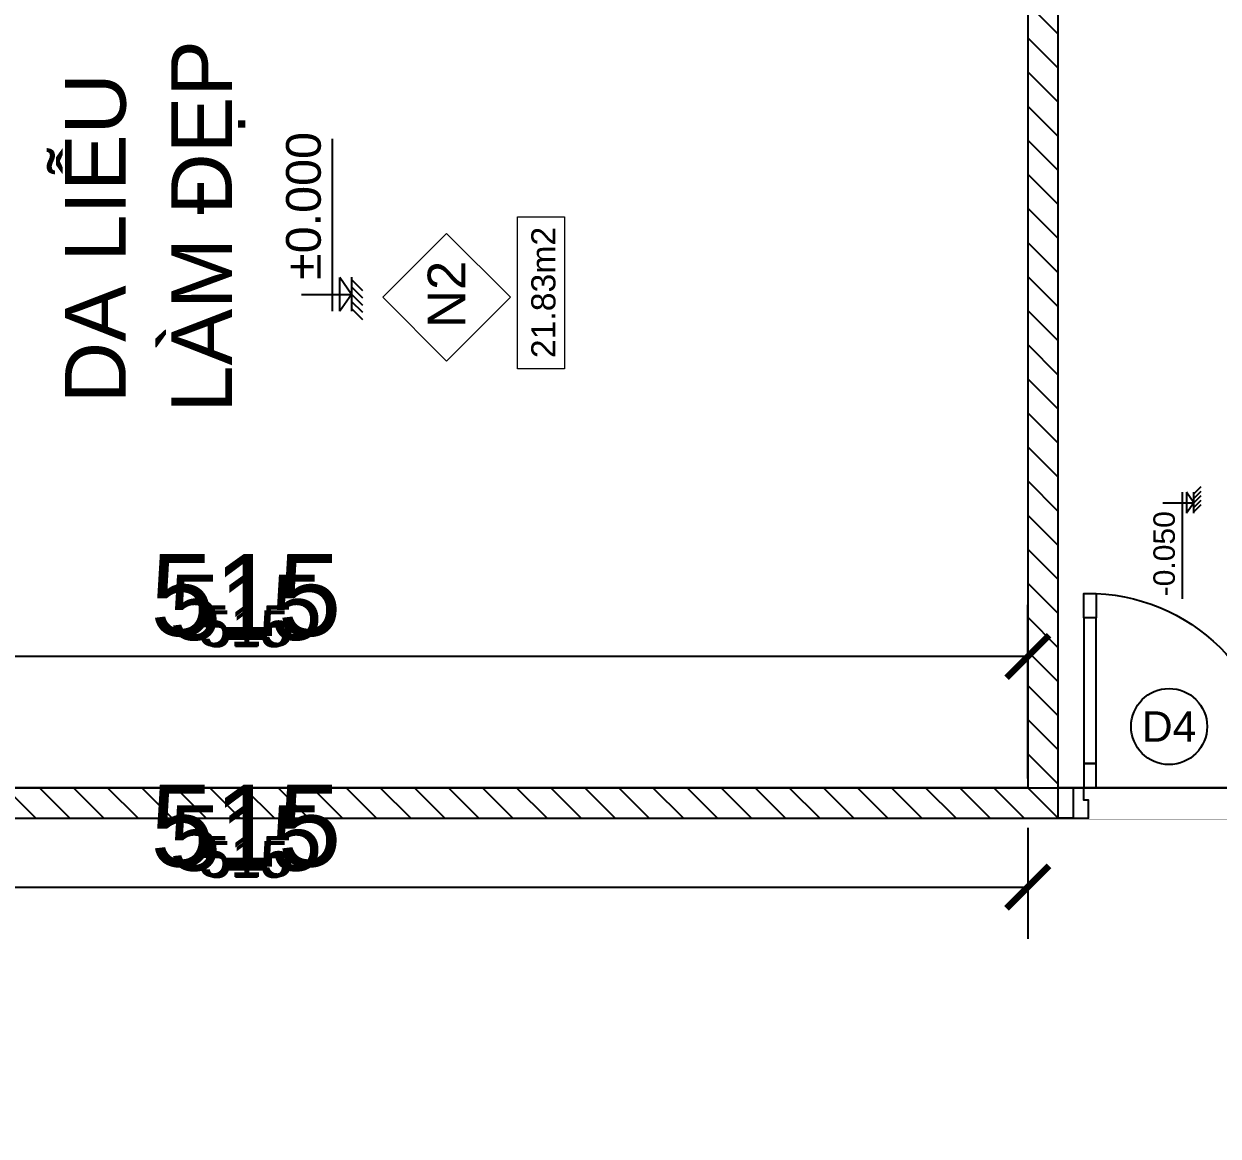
# Model space of a CAD drawing. Header units: millimetres. Extents: x -26398 to 135532, y -376633 to 43268.
# Drawn here: x 42344.4 to 42737.7, y -147484.8 to -147118.5 of the extents above; entities that cross this region are included whole.
import ezdxf
from ezdxf.enums import TextEntityAlignment as Align

# ---------------------------------------------------------------- set-up
doc = ezdxf.new("R2010")
doc.units = ezdxf.units.MM
for name, color, linetype in [('A-Door', 150, 'Continuous'), ('A5-KICHTHUOC', 251, 'Continuous'), ('cửa', 152, 'Continuous'), ('DIM', 7, 'Continuous'), ('DIM @ 10', 7, 'Continuous'), ('DIM @ 4.5', 7, 'Continuous'), ('DIM @ 5', 7, 'Continuous'), ('DIM @ 8', 7, 'Continuous'), ('NT', 1, 'Continuous'), ('TƯỜNG', 52, 'Continuous')]:
    doc.layers.add(name, color=color, linetype=linetype)
doc.layers.add('A6-GHICHU', color=147, linetype='Continuous', lineweight=20)
doc.styles.add('GHICHU35', font='', dxfattribs={"width": 0.9, "height": 350})
doc.styles.get("Standard").update_dxf_attribs({"font": 'arial.ttf'})
doc.styles.add('TUANH', font='')
doc.styles.get('GHICHU35').set_extended_font_data('VNI-Helve')
doc.styles.get('TUANH').set_extended_font_data('VNI-Helve-Condense', bold=True)
doc.dimstyles.new('SCALE dimmatbang', dxfattribs={"dimscale": 70, "dimtxt": 2.7, "dimasz": 1.4, "dimexe": 1.7, "dimexo": 0.7, "dimtad": 1, "dimtoh": 1, "dimdec": 1, "dimtxsty": 'Standard', "dimblk": 'ARCHTICK', "dimcen": 2.5, "dimclrd": 1, "dimclre": 256, "dimadec": 0, "dimazin": 0, "dimtfac": 1, "dimtdec": 1, "dimtmove": 0, "dimatfit": 3, "dimfxl": 1, "dimarcsym": 0})

# ---------------------------------------------------------------- blocks, each defined once
blk = doc.blocks.new('A$C7DB75F4D')
at = {"layer": 'A-Door'}
for points in [[(625, 740), (625, 660), (665, 660), (665, 740)], [(625, 180), (625, 660), (665, 660), (665, 180)], [(625, 100), (625, 180), (665, 180), (665, 100)], [(35, 100), (35, 60), (50, 60), (50, 50), (50, 0), (0, 0), (0, 100)], [(665, 100), (700, 100), (700, 0), (650, 0), (650, 50), (650, 60), (665, 60)]]:
    blk.add_lwpolyline(points, close=True, dxfattribs=at)
at = {"layer": 'NT', "color": 1}
blk.add_arc((650, 125), 615.5, 92.3278, 182.3278, dxfattribs=at)
blk = doc.blocks.new('CUA (D4)')
blk.add_wipeout([(111639.8, -24571.4), (111640.9, -25321.4), (111742.5, -25321.4), (111742.5, -24571.4)]).dxf.layer = 'TƯỜNG'
blk.add_lwpolyline([(111742.5, -24571.4), (111742.5, -24621.4), (111642.5, -24621.4), (111642.5, -24571.4)], close=True)
at = {"layer": 'cửa', "xscale": -1, "rotation": 270}
blk.add_blockref('A$C7DB75F4D', (111642.5, -25321.4), dxfattribs=at)
blk = doc.blocks.new('1-cote nen')
for p, q in [((-1.8, 267.2), (-1.8, 0)), ((-91.4, 101.9), (827.5, 101.9)), ((-1.8, 0), (-91.4, 62.9)), ((-91.4, 62.9), (87.7, 62.9)), ((89.6, 0), (-91.4, 0)), ((-1.8, 0), (87.7, 62.9)), ((-137.3, -60), (-77.3, 0)), ((-98.7, -60), (-38.7, 0)), ((-60, -60), (0, 0)), ((-21.3, -60), (38.7, 0)), ((17.3, -60), (77.3, 0))]:
    blk.add_line(p, q)
at = {"ltscale": 50, "style": 'GHICHU35', "width": 0.9}
blk.add_attdef('%%P0.000', (75.5, 163.9), '', height=187.5, dxfattribs=at)
blk = doc.blocks.new('_ArchTick')
at = {"color": 0, "linetype": 'ByBlock', "const_width": 0.15}
blk.add_lwpolyline([(-0.5, -0.5), (0.5, 0.5)], dxfattribs=at)
blk = doc.blocks.new('*D6148')
at = {"layer": 'DEFPOINTS', "color": 0, "transparency": 16777216}
for p in [(41775, -147370.16), (44630.87, -147370.16), (44630.87, -147370.16)]:
    blk.add_point(p, dxfattribs=at)
at = {"layer": 'DIM', "color": 1, "lineweight": -2, "transparency": 16777216}
for p, q in [((44630.87, -147370.16), (44630.87, -147357.56)), ((44630.87, -147357.56), (44641.61, -147357.56)), ((44630.87, -147370.16), (44630.87, -147376.46))]:
    blk.add_line(p, q, dxfattribs=at)
at = {"layer": 'DIM', "lineweight": -2, "transparency": 16777216}
for p in [(41778.15, -147370.16), (44634.02, -147370.16)]:
    blk.add_line(p, (44638.52, -147370.16), dxfattribs=at)
at = {"layer": 'DIM', "color": 1, "lineweight": -2, "transparency": 16777216, "xscale": 6.3, "yscale": 6.3, "zscale": 6.3}
for rotation in [90, 270]:
    blk.add_blockref('_ArchTick', (44630.87, -147370.16), dxfattribs=dict(at, rotation=rotation))
at = {"layer": 'DIM', "color": 0, "transparency": 16777216, "insert": (44637.64, -147348.55), "char_height": 12.15, "attachment_point": 5}
blk.add_mtext('0', dxfattribs=at)
blk = doc.blocks.new('*D6149')
at = {"layer": 'DEFPOINTS', "color": 0, "transparency": 16777216}
for p in [(41775, -147370.16), (44630.87, -147370.16), (44630.87, -147370.16)]:
    blk.add_point(p, dxfattribs=at)
at = {"layer": 'DIM', "color": 1, "lineweight": -2, "transparency": 16777216}
for p, q in [((44630.87, -147370.16), (44630.87, -147342.16)), ((44630.87, -147342.16), (44654.73, -147342.16)), ((44630.87, -147370.16), (44630.87, -147384.16))]:
    blk.add_line(p, q, dxfattribs=at)
at = {"layer": 'DIM', "lineweight": -2, "transparency": 16777216}
for p in [(41782, -147370.16), (44637.87, -147370.16)]:
    blk.add_line(p, (44647.87, -147370.16), dxfattribs=at)
at = {"layer": 'DIM', "color": 1, "lineweight": -2, "transparency": 16777216, "xscale": 14, "yscale": 14, "zscale": 14}
for rotation in [90, 270]:
    blk.add_blockref('_ArchTick', (44630.87, -147370.16), dxfattribs=dict(at, rotation=rotation))
at = {"layer": 'DIM', "color": 0, "transparency": 16777216, "insert": (44645.92, -147322.13), "char_height": 27, "attachment_point": 5}
blk.add_mtext('0', dxfattribs=at)
blk = doc.blocks.new('*D6150')
at = {"layer": 'DEFPOINTS', "color": 0, "transparency": 16777216}
for p in [(41775, -147370.16), (44630.87, -147370.16), (44630.87, -147370.16)]:
    blk.add_point(p, dxfattribs=at)
at = {"layer": 'DIM', "color": 1, "lineweight": -2, "transparency": 16777216}
for p, q in [((44630.87, -147370.16), (44630.87, -147347.76)), ((44630.87, -147347.76), (44649.96, -147347.76)), ((44630.87, -147370.16), (44630.87, -147381.36))]:
    blk.add_line(p, q, dxfattribs=at)
at = {"layer": 'DIM', "lineweight": -2, "transparency": 16777216}
for p in [(41780.6, -147370.16), (44636.47, -147370.16)]:
    blk.add_line(p, (44644.47, -147370.16), dxfattribs=at)
at = {"layer": 'DIM', "color": 1, "lineweight": -2, "transparency": 16777216, "xscale": 11.2, "yscale": 11.2, "zscale": 11.2}
for rotation in [90, 270]:
    blk.add_blockref('_ArchTick', (44630.87, -147370.16), dxfattribs=dict(at, rotation=rotation))
at = {"layer": 'DIM', "color": 0, "transparency": 16777216, "insert": (44642.91, -147331.73), "char_height": 21.6, "attachment_point": 5}
blk.add_mtext('0', dxfattribs=at)
blk = doc.blocks.new('*D6151')
at = {"layer": 'DEFPOINTS', "color": 0, "transparency": 16777216}
for p in [(41775, -147370.16), (44630.87, -147370.16), (44630.87, -147370.16)]:
    blk.add_point(p, dxfattribs=at)
at = {"layer": 'DIM', "color": 1, "lineweight": -2, "transparency": 16777216}
for p, q in [((44630.87, -147370.16), (44630.87, -147356.16)), ((44630.87, -147356.16), (44642.8, -147356.16)), ((44630.87, -147370.16), (44630.87, -147377.16))]:
    blk.add_line(p, q, dxfattribs=at)
at = {"layer": 'DIM', "lineweight": -2, "transparency": 16777216}
for p in [(41778.5, -147370.16), (44634.37, -147370.16)]:
    blk.add_line(p, (44639.37, -147370.16), dxfattribs=at)
at = {"layer": 'DIM', "color": 1, "lineweight": -2, "transparency": 16777216, "xscale": 7, "yscale": 7, "zscale": 7}
for rotation in [90, 270]:
    blk.add_blockref('_ArchTick', (44630.87, -147370.16), dxfattribs=dict(at, rotation=rotation))
at = {"layer": 'DIM', "color": 0, "transparency": 16777216, "insert": (44638.4, -147346.14), "char_height": 13.5, "attachment_point": 5}
blk.add_mtext('0', dxfattribs=at)
blk = doc.blocks.new('*D6283')
at = {"layer": 'DEFPOINTS', "color": 0, "transparency": 16777216}
for p in [(42160, -147370.16), (42675, -147380.16), (42675, -147402.82)]:
    blk.add_point(p, dxfattribs=at)
at = {"layer": 'DIM', "lineweight": -2, "transparency": 16777216}
for p, q in [((42160, -147373.31), (42160, -147410.47)), ((42675, -147383.31), (42675, -147410.47))]:
    blk.add_line(p, q, dxfattribs=at)
at = {"layer": 'DIM', "color": 1, "lineweight": -2, "transparency": 16777216}
blk.add_line((42160, -147402.82), (42675, -147402.82), dxfattribs=at)
at = {"layer": 'DIM', "color": 1, "lineweight": -2, "transparency": 16777216, "xscale": 6.3, "yscale": 6.3, "zscale": 6.3, "rotation": 180}
blk.add_blockref('_ArchTick', (42160, -147402.82), dxfattribs=at)
at = {"layer": 'DIM', "color": 1, "lineweight": -2, "transparency": 16777216, "xscale": 6.3, "yscale": 6.3, "zscale": 6.3}
blk.add_blockref('_ArchTick', (42675, -147402.82), dxfattribs=at)
at = {"layer": 'DIM', "color": 0, "transparency": 16777216, "insert": (42417.5, -147393.81), "char_height": 12.15, "attachment_point": 5}
blk.add_mtext('515', dxfattribs=at)
blk = doc.blocks.new('*D6284')
at = {"layer": 'DEFPOINTS', "color": 0, "transparency": 16777216}
for p in [(42160, -147370.16), (42675, -147380.16), (42675, -147402.82)]:
    blk.add_point(p, dxfattribs=at)
at = {"layer": 'DIM', "lineweight": -2, "transparency": 16777216}
for p, q in [((42160, -147377.16), (42160, -147419.82)), ((42675, -147387.16), (42675, -147419.82))]:
    blk.add_line(p, q, dxfattribs=at)
at = {"layer": 'DIM', "color": 1, "lineweight": -2, "transparency": 16777216}
blk.add_line((42160, -147402.82), (42675, -147402.82), dxfattribs=at)
at = {"layer": 'DIM', "color": 1, "lineweight": -2, "transparency": 16777216, "xscale": 14, "yscale": 14, "zscale": 14, "rotation": 180}
blk.add_blockref('_ArchTick', (42160, -147402.82), dxfattribs=at)
at = {"layer": 'DIM', "color": 1, "lineweight": -2, "transparency": 16777216, "xscale": 14, "yscale": 14, "zscale": 14}
blk.add_blockref('_ArchTick', (42675, -147402.82), dxfattribs=at)
at = {"layer": 'DIM', "color": 0, "transparency": 16777216, "insert": (42417.5, -147382.79), "char_height": 27, "attachment_point": 5}
blk.add_mtext('515', dxfattribs=at)
blk = doc.blocks.new('*D6285')
at = {"layer": 'DEFPOINTS', "color": 0, "transparency": 16777216}
for p in [(42160, -147370.16), (42675, -147380.16), (42675, -147402.82)]:
    blk.add_point(p, dxfattribs=at)
at = {"layer": 'DIM', "lineweight": -2, "transparency": 16777216}
for p, q in [((42160, -147375.76), (42160, -147416.42)), ((42675, -147385.76), (42675, -147416.42))]:
    blk.add_line(p, q, dxfattribs=at)
at = {"layer": 'DIM', "color": 1, "lineweight": -2, "transparency": 16777216}
blk.add_line((42160, -147402.82), (42675, -147402.82), dxfattribs=at)
at = {"layer": 'DIM', "color": 1, "lineweight": -2, "transparency": 16777216, "xscale": 11.2, "yscale": 11.2, "zscale": 11.2, "rotation": 180}
blk.add_blockref('_ArchTick', (42160, -147402.82), dxfattribs=at)
at = {"layer": 'DIM', "color": 1, "lineweight": -2, "transparency": 16777216, "xscale": 11.2, "yscale": 11.2, "zscale": 11.2}
blk.add_blockref('_ArchTick', (42675, -147402.82), dxfattribs=at)
at = {"layer": 'DIM', "color": 0, "transparency": 16777216, "insert": (42417.5, -147386.8), "char_height": 21.6, "attachment_point": 5}
blk.add_mtext('515', dxfattribs=at)
blk = doc.blocks.new('*D6286')
at = {"layer": 'DEFPOINTS', "color": 0, "transparency": 16777216}
for p in [(42160, -147370.16), (42675, -147380.16), (42675, -147402.82)]:
    blk.add_point(p, dxfattribs=at)
at = {"layer": 'DIM', "lineweight": -2, "transparency": 16777216}
for p, q in [((42160, -147373.66), (42160, -147411.32)), ((42675, -147383.66), (42675, -147411.32))]:
    blk.add_line(p, q, dxfattribs=at)
at = {"layer": 'DIM', "color": 1, "lineweight": -2, "transparency": 16777216}
blk.add_line((42160, -147402.82), (42675, -147402.82), dxfattribs=at)
at = {"layer": 'DIM', "color": 1, "lineweight": -2, "transparency": 16777216, "xscale": 7, "yscale": 7, "zscale": 7, "rotation": 180}
blk.add_blockref('_ArchTick', (42160, -147402.82), dxfattribs=at)
at = {"layer": 'DIM', "color": 1, "lineweight": -2, "transparency": 16777216, "xscale": 7, "yscale": 7, "zscale": 7}
blk.add_blockref('_ArchTick', (42675, -147402.82), dxfattribs=at)
at = {"layer": 'DIM', "color": 0, "transparency": 16777216, "insert": (42417.5, -147392.81), "char_height": 13.5, "attachment_point": 5}
blk.add_mtext('515', dxfattribs=at)
blk = doc.blocks.new('*D6333')
at = {"layer": 'DEFPOINTS', "color": 0, "transparency": 16777216}
for p in [(42160, -147326.88), (42160, -147370.16), (42675, -147370.16)]:
    blk.add_point(p, dxfattribs=at)
at = {"layer": 'DIM', "lineweight": -2, "transparency": 16777216}
for p, q in [((42160, -147367.01), (42160, -147319.23)), ((42675, -147367.01), (42675, -147319.23))]:
    blk.add_line(p, q, dxfattribs=at)
at = {"layer": 'DIM', "color": 1, "lineweight": -2, "transparency": 16777216}
blk.add_line((42675, -147326.88), (42160, -147326.88), dxfattribs=at)
at = {"layer": 'DIM', "color": 1, "lineweight": -2, "transparency": 16777216, "xscale": 6.3, "yscale": 6.3, "zscale": 6.3, "rotation": 180}
blk.add_blockref('_ArchTick', (42160, -147326.88), dxfattribs=at)
at = {"layer": 'DIM', "color": 1, "lineweight": -2, "transparency": 16777216, "xscale": 6.3, "yscale": 6.3, "zscale": 6.3}
blk.add_blockref('_ArchTick', (42675, -147326.88), dxfattribs=at)
at = {"layer": 'DIM', "color": 0, "transparency": 16777216, "insert": (42417.5, -147317.86), "char_height": 12.15, "attachment_point": 5}
blk.add_mtext('515', dxfattribs=at)
blk = doc.blocks.new('*D6334')
at = {"layer": 'DEFPOINTS', "color": 0, "transparency": 16777216}
for p in [(42160, -147326.88), (42160, -147370.16), (42675, -147370.16)]:
    blk.add_point(p, dxfattribs=at)
at = {"layer": 'DIM', "lineweight": -2, "transparency": 16777216}
for p, q in [((42160, -147363.16), (42160, -147309.88)), ((42675, -147363.16), (42675, -147309.88))]:
    blk.add_line(p, q, dxfattribs=at)
at = {"layer": 'DIM', "color": 1, "lineweight": -2, "transparency": 16777216}
blk.add_line((42675, -147326.88), (42160, -147326.88), dxfattribs=at)
at = {"layer": 'DIM', "color": 1, "lineweight": -2, "transparency": 16777216, "xscale": 14, "yscale": 14, "zscale": 14, "rotation": 180}
blk.add_blockref('_ArchTick', (42160, -147326.88), dxfattribs=at)
at = {"layer": 'DIM', "color": 1, "lineweight": -2, "transparency": 16777216, "xscale": 14, "yscale": 14, "zscale": 14}
blk.add_blockref('_ArchTick', (42675, -147326.88), dxfattribs=at)
at = {"layer": 'DIM', "color": 0, "transparency": 16777216, "insert": (42417.5, -147306.84), "char_height": 27, "attachment_point": 5}
blk.add_mtext('515', dxfattribs=at)
blk = doc.blocks.new('*D6335')
at = {"layer": 'DEFPOINTS', "color": 0, "transparency": 16777216}
for p in [(42160, -147326.88), (42160, -147370.16), (42675, -147370.16)]:
    blk.add_point(p, dxfattribs=at)
at = {"layer": 'DIM', "lineweight": -2, "transparency": 16777216}
for p, q in [((42160, -147364.56), (42160, -147313.28)), ((42675, -147364.56), (42675, -147313.28))]:
    blk.add_line(p, q, dxfattribs=at)
at = {"layer": 'DIM', "color": 1, "lineweight": -2, "transparency": 16777216}
blk.add_line((42675, -147326.88), (42160, -147326.88), dxfattribs=at)
at = {"layer": 'DIM', "color": 1, "lineweight": -2, "transparency": 16777216, "xscale": 11.2, "yscale": 11.2, "zscale": 11.2, "rotation": 180}
blk.add_blockref('_ArchTick', (42160, -147326.88), dxfattribs=at)
at = {"layer": 'DIM', "color": 1, "lineweight": -2, "transparency": 16777216, "xscale": 11.2, "yscale": 11.2, "zscale": 11.2}
blk.add_blockref('_ArchTick', (42675, -147326.88), dxfattribs=at)
at = {"layer": 'DIM', "color": 0, "transparency": 16777216, "insert": (42417.5, -147310.85), "char_height": 21.6, "attachment_point": 5}
blk.add_mtext('515', dxfattribs=at)
blk = doc.blocks.new('*D6336')
at = {"layer": 'DEFPOINTS', "color": 0, "transparency": 16777216}
for p in [(42160, -147326.88), (42160, -147370.16), (42675, -147370.16)]:
    blk.add_point(p, dxfattribs=at)
at = {"layer": 'DIM', "lineweight": -2, "transparency": 16777216}
for p, q in [((42160, -147366.66), (42160, -147318.38)), ((42675, -147366.66), (42675, -147318.38))]:
    blk.add_line(p, q, dxfattribs=at)
at = {"layer": 'DIM', "color": 1, "lineweight": -2, "transparency": 16777216}
blk.add_line((42675, -147326.88), (42160, -147326.88), dxfattribs=at)
at = {"layer": 'DIM', "color": 1, "lineweight": -2, "transparency": 16777216, "xscale": 7, "yscale": 7, "zscale": 7, "rotation": 180}
blk.add_blockref('_ArchTick', (42160, -147326.88), dxfattribs=at)
at = {"layer": 'DIM', "color": 1, "lineweight": -2, "transparency": 16777216, "xscale": 7, "yscale": 7, "zscale": 7}
blk.add_blockref('_ArchTick', (42675, -147326.88), dxfattribs=at)
at = {"layer": 'DIM', "color": 0, "transparency": 16777216, "insert": (42417.5, -147316.86), "char_height": 13.5, "attachment_point": 5}
blk.add_mtext('515', dxfattribs=at)
blk = doc.blocks.new('*U8931')
at = {"layer": 'DIM @ 10'}
dim = blk.add_linear_dim(base=(44630.8697686, -147370.16113934), p1=(44630.8697686, -147370.16113934), p2=(41775.00370434, -147370.16113934), angle=90, dimstyle='SCALE dimmatbang', override={"dimscale": 10, "dimtix": 0, "dimtofl": 1, "dimtmove": 0, "dimatfit": 3}, dxfattribs=at)
dim.commit()
dim.dimension.update_dxf_attribs({"geometry": '*D6149', "text_midpoint": (44645.92331567, -147322.12566867)})
at = {"layer": 'DIM @ 4.5'}
dim = blk.add_linear_dim(base=(44630.8697686, -147370.16113934), p1=(44630.8697686, -147370.16113934), p2=(41775.00370434, -147370.16113934), angle=90, dimstyle='SCALE dimmatbang', override={"dimscale": 4.5, "dimtix": 0, "dimtofl": 1, "dimtmove": 0, "dimatfit": 3}, dxfattribs=at)
dim.commit()
dim.dimension.update_dxf_attribs({"geometry": '*D6148', "text_midpoint": (44637.64386478, -147348.54517754)})
at = {"layer": 'DIM @ 5'}
dim = blk.add_linear_dim(base=(44630.8697686, -147370.16113934), p1=(44630.8697686, -147370.16113934), p2=(41775.00370434, -147370.16113934), angle=90, dimstyle='SCALE dimmatbang', override={"dimscale": 5, "dimtix": 0, "dimtofl": 1, "dimtmove": 0, "dimatfit": 3}, dxfattribs=at)
dim.commit()
dim.dimension.update_dxf_attribs({"geometry": '*D6151', "text_midpoint": (44638.39654213, -147346.14340401)})
at = {"layer": 'DIM @ 8'}
dim = blk.add_linear_dim(base=(44630.8697686, -147370.16113934), p1=(44630.8697686, -147370.16113934), p2=(41775.00370434, -147370.16113934), angle=90, dimstyle='SCALE dimmatbang', override={"dimscale": 8, "dimtix": 0, "dimtofl": 1, "dimtmove": 0, "dimatfit": 3}, dxfattribs=at)
dim.commit()
dim.dimension.update_dxf_attribs({"geometry": '*D6150', "text_midpoint": (44642.91260625, -147331.7327628)})
blk = doc.blocks.new('*U8958')
at = {"layer": 'DIM @ 10'}
dim = blk.add_linear_dim(base=(42675, -147402.82), p1=(42160, -147370.16), p2=(42675, -147380.16), angle=180, dimstyle='SCALE dimmatbang', override={"dimscale": 10, "dimtix": 0, "dimtofl": 1, "dimtmove": 0, "dimatfit": 3}, dxfattribs=at)
dim.commit()
dim.dimension.update_dxf_attribs({"geometry": '*D6284', "text_midpoint": (42417.5, -147402.82), "dimtype": 128})
at = {"layer": 'DIM @ 4.5'}
dim = blk.add_linear_dim(base=(42675, -147402.82), p1=(42160, -147370.16), p2=(42675, -147380.16), angle=180, dimstyle='SCALE dimmatbang', override={"dimscale": 4.5, "dimtix": 0, "dimtofl": 1, "dimtmove": 0, "dimatfit": 3}, dxfattribs=at)
dim.commit()
dim.dimension.update_dxf_attribs({"geometry": '*D6283', "text_midpoint": (42417.5, -147402.82), "dimtype": 128})
at = {"layer": 'DIM @ 5'}
dim = blk.add_linear_dim(base=(42675, -147402.82), p1=(42160, -147370.16), p2=(42675, -147380.16), angle=180, dimstyle='SCALE dimmatbang', override={"dimscale": 5, "dimtix": 0, "dimtofl": 1, "dimtmove": 0, "dimatfit": 3}, dxfattribs=at)
dim.commit()
dim.dimension.update_dxf_attribs({"geometry": '*D6286', "text_midpoint": (42417.5, -147402.82), "dimtype": 128})
at = {"layer": 'DIM @ 8'}
dim = blk.add_linear_dim(base=(42675, -147402.82), p1=(42160, -147370.16), p2=(42675, -147380.16), angle=180, dimstyle='SCALE dimmatbang', override={"dimscale": 8, "dimtix": 0, "dimtofl": 1, "dimtmove": 0, "dimatfit": 3}, dxfattribs=at)
dim.commit()
dim.dimension.update_dxf_attribs({"geometry": '*D6285', "text_midpoint": (42417.5, -147402.82), "dimtype": 128})
blk = doc.blocks.new('*U8968')
at = {"layer": 'DIM @ 10'}
dim = blk.add_linear_dim(base=(42160, -147326.88), p1=(42675, -147370.16), p2=(42160, -147370.16), angle=180, dimstyle='SCALE dimmatbang', override={"dimscale": 10, "dimtix": 0, "dimtofl": 1, "dimtmove": 0, "dimatfit": 3}, dxfattribs=at)
dim.commit()
dim.dimension.update_dxf_attribs({"geometry": '*D6334', "text_midpoint": (42417.5, -147306.84)})
at = {"layer": 'DIM @ 4.5'}
dim = blk.add_linear_dim(base=(42160, -147326.88), p1=(42675, -147370.16), p2=(42160, -147370.16), angle=180, dimstyle='SCALE dimmatbang', override={"dimscale": 4.5, "dimtix": 0, "dimtofl": 1, "dimtmove": 0, "dimatfit": 3}, dxfattribs=at)
dim.commit()
dim.dimension.update_dxf_attribs({"geometry": '*D6333', "text_midpoint": (42417.5, -147317.86)})
at = {"layer": 'DIM @ 5'}
dim = blk.add_linear_dim(base=(42160, -147326.88), p1=(42675, -147370.16), p2=(42160, -147370.16), angle=180, dimstyle='SCALE dimmatbang', override={"dimscale": 5, "dimtix": 0, "dimtofl": 1, "dimtmove": 0, "dimatfit": 3}, dxfattribs=at)
dim.commit()
dim.dimension.update_dxf_attribs({"geometry": '*D6336', "text_midpoint": (42417.5, -147316.86)})
at = {"layer": 'DIM @ 8'}
dim = blk.add_linear_dim(base=(42160, -147326.88), p1=(42675, -147370.16), p2=(42160, -147370.16), angle=180, dimstyle='SCALE dimmatbang', override={"dimscale": 8, "dimtix": 0, "dimtofl": 1, "dimtmove": 0, "dimatfit": 3}, dxfattribs=at)
dim.commit()
dim.dimension.update_dxf_attribs({"geometry": '*D6335', "text_midpoint": (42417.5, -147310.85)})

msp = doc.modelspace()

# ---------------------------------------------------------------- hatches: boundary and pattern name
at = {"layer": 'TƯỜNG'}
h = msp.add_hatch(dxfattribs=at)
h.set_pattern_fill('ANSI31', color=256, scale=2.5, angle=90)
h.set_pattern_definition([(135, (39708.225, -158367.638), (-5.61266, -5.61266), [])])
h.paths.add_polyline_path([(42075, -147580.16), (42075, -147960.16), (42085, -147960.16), (42085, -147590.16), (42670, -147590.16), (42670, -147960.16), (42680, -147960.16), (42680, -147590.16), (42970, -147590.16), (42970, -147960.16), (42980, -147960.16), (42980, -147590.16), (43270, -147590.16), (43270, -147960.16), (43280, -147960.16), (43280, -147590.16), (44065, -147590.16), (44065, -147960.16), (44075, -147960.16), (44075, -147590.16), (44655, -147590.16), (44655, -147580.16), (44075, -147580.16), (42675, -147580.16)], flags=17)
h.paths.add_polyline_path([(42685, -147370.16), (42685, -147000.16), (42675, -147000.16), (42675, -147370.16), (42085, -147370.16), (42085, -147000.16), (42075, -147000.16), (42075, -147380.16), (42675, -147380.16), (43675, -147380.16), (44655, -147380.16), (44655, -147370.16), (43685, -147370.16), (43685, -147000.16), (43675, -147000.16), (43675, -147370.16)], flags=17)
h.paths.add_polyline_path([(41795, -147960.16), (41795, -147980.16), (44675, -147980.16), (44675, -146980.16), (41775, -146980.16), (41775, -147960.16), (41795, -147960.16), (41795, -147000.16), (44655, -147000.16), (44655, -147960.16)])
h.paths.add_polyline_path([(41775, -147960.16), (41775, -147980.16), (41795, -147980.16), (41795, -147960.16)], flags=17)

# ---------------------------------------------------------------- linework, layer by layer
at = {"layer": 'A6-GHICHU', "ltscale": 0.5}
for points in [[(42507.01, -147232.19), (42507.01, -147182.09), (42522.46, -147182.09), (42522.46, -147232.19)], [(42504.6, -147208.56), (42483.58, -147187.54), (42462.57, -147208.56), (42483.58, -147229.57)]]:
    msp.add_lwpolyline(points, close=True, dxfattribs=at)
at = {"layer": 'TƯỜNG'}
msp.add_lwpolyline([(42675, -147000.16), (42675, -147370.16), (42085, -147370.16), (42085, -147000.16), (42075, -147000.16), (42075, -147380.16), (42675, -147380.16), (43675, -147380.16), (44655, -147380.16), (44655, -147370.16), (43685, -147370.16), (43685, -147000.16), (43675, -147000.16), (43675, -147370.16), (42685, -147370.16), (42685, -147000.16)], close=True, dxfattribs=at)

# ---------------------------------------------------------------- block references
at = {"layer": 'A5-KICHTHUOC', "ltscale": 0.5}
ref = msp.add_blockref('1-cote nen', (42452.29, -147207.53), dxfattribs=dict(at, xscale=0.06173531862781493, yscale=0.06173531862781493, zscale=0.06173531862781493, rotation=90))
ref.add_attrib('%%P0.000', '%%P0.000', (42442.17, -147202.87), dxfattribs={"layer": '0', "color": 4, "ltscale": 50, "height": 11.432, "rotation": 90})
at = {"layer": 'DIM'}
for name in ['*U8968', '*U8958']:
    msp.add_blockref(name, (0, 0), dxfattribs=at)

# ---------------------------------------------------------------- texts
for s, p in [('LÀM ĐẸP', (42402.9, -147185.23)), ('DA LIỄU ', (42367.93, -147185.23))]:
    msp.add_text(s, height=20, rotation=90).set_placement(p, align=Align.MIDDLE_CENTER)
at = {"layer": 'A6-GHICHU', "ltscale": 0.5, "attachment_point": 5, "rotation": 90, "style": 'TUANH'}
for s, insert, char_height in [('{\\fArial|b0|i0|c163|p34;21\\fArial|b0|i0|c0|p34;.\\fArial|b0|i0|c163|p34;83\\fArial|b0|i0|c0|p34;m2}', (42515.53, -147207), 7.9559), ('{\\fArial|b0|i0|c0|p34;N2}', (42483.56, -147207.62), 12.3835)]:
    msp.add_mtext(s, dxfattribs=dict(at, insert=insert, char_height=char_height))

# ---------------------------------------------------------------- next in the draw order: block references
at = {"layer": 'TƯỜNG', "xscale": 0.1, "yscale": 0.1, "zscale": 0.1, "rotation": 90}
msp.add_blockref('CUA (D4)', (40227.87, -158544.41), dxfattribs=at)

# ---------------------------------------------------------------- next in the draw order: linework, layer by layer
msp.add_circle((42721.56, -147349.94), 12.52)

# ---------------------------------------------------------------- next in the draw order: block references
at = {"layer": 'A5-KICHTHUOC', "ltscale": 0.5}
ref = msp.add_blockref('1-cote nen', (42729.72, -147276.3), dxfattribs=dict(at, xscale=-0.03822541714018613, yscale=0.03822541714018613, zscale=0.03822541714018613, rotation=90))
ref.add_attrib('%%P0.000', '-0.050', (42723.45, -147307.06), dxfattribs={"layer": '0', "color": 4, "ltscale": 50, "height": 7.079, "rotation": 90})
at = {"layer": 'DIM'}
msp.add_blockref('*U8931', (0, 0), dxfattribs=at)

# ---------------------------------------------------------------- next in the draw order: texts
at = {"layer": 'TƯỜNG'}
msp.add_text('D4', height=10.015, dxfattribs=at).set_placement((42721.56, -147349.94), align=Align.MIDDLE_CENTER)

doc.saveas('drawing.dxf')
